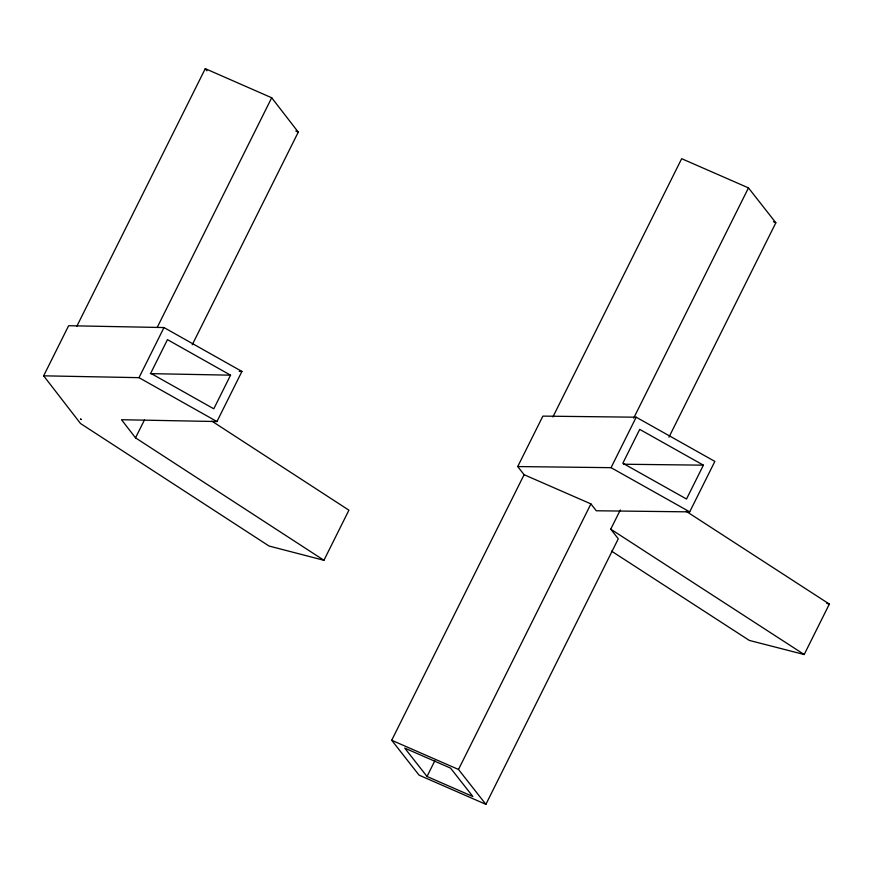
<?xml version="1.0" encoding="UTF-8"?>
<svg xmlns="http://www.w3.org/2000/svg" width="873" height="873" viewBox="0 0 873 873"><rect width="100%" height="100%" fill="white"/><g stroke="black" fill="none" stroke-linecap="round" stroke-linejoin="round"><path stroke-width="1.31" d="M323.938 560.291L269.059 546.04L80.512 423.514L43.65 375.827L68.629 325.716L163.993 327.55L241.93 371.44L216.951 421.55L121.5 419.717L135.522 437.842L323.938 560.291L348.916 510.181L211.888 421.135M76.813 326.306L205.275 68.661L271.699 97.765L298.271 132.129L192.224 344.813M157.184 327.462L271.699 97.765M43.65 375.827L139.003 377.66L163.993 327.55M135.522 437.842L144.449 419.957M230.559 375.172L213.798 408.804L150.702 373.273L167.463 339.641L230.559 375.172L150.265 373.633M517.722 466.564L542.875 416.115L636.199 417.207L714.856 461.402L689.703 511.862L596.292 510.77L590.912 503.907L524.106 474.705L517.722 466.564L611.045 467.666L689.703 511.862M620.321 509.952L610.74 529.169L618.291 538.783L485.89 804.339L419.084 775.148L391.704 740.271L524.106 474.705M552.904 416.945L681.671 158.69L748.467 187.891L775.846 222.768L668.958 437.166M427.017 776.479L404.734 748.096L450.577 768.131L472.86 796.514L427.017 776.479L434.918 760.634M485.89 804.339L458.5 769.462L590.912 503.907M633.678 418.123L748.467 187.891M611.045 467.666L636.199 417.207M703.398 465.167L686.516 499.018L622.831 463.247L639.713 429.385L703.398 465.167L623.671 464.229M611.515 551.125L749.296 640.411L804.197 654.521L829.35 604.072L686.265 511.349M239.202 371.385L241.93 371.44M826.731 603.396L829.35 604.072M773.38 221.687L775.846 222.768M391.704 740.271L458.5 769.462M295.805 131.048L298.271 132.129M139.003 377.66L216.951 421.55M610.74 529.169L804.197 654.521M205.275 68.661L206.934 70.8M81.407 419.498L80.578 419.138L81.407 419.498"/></g></svg>
